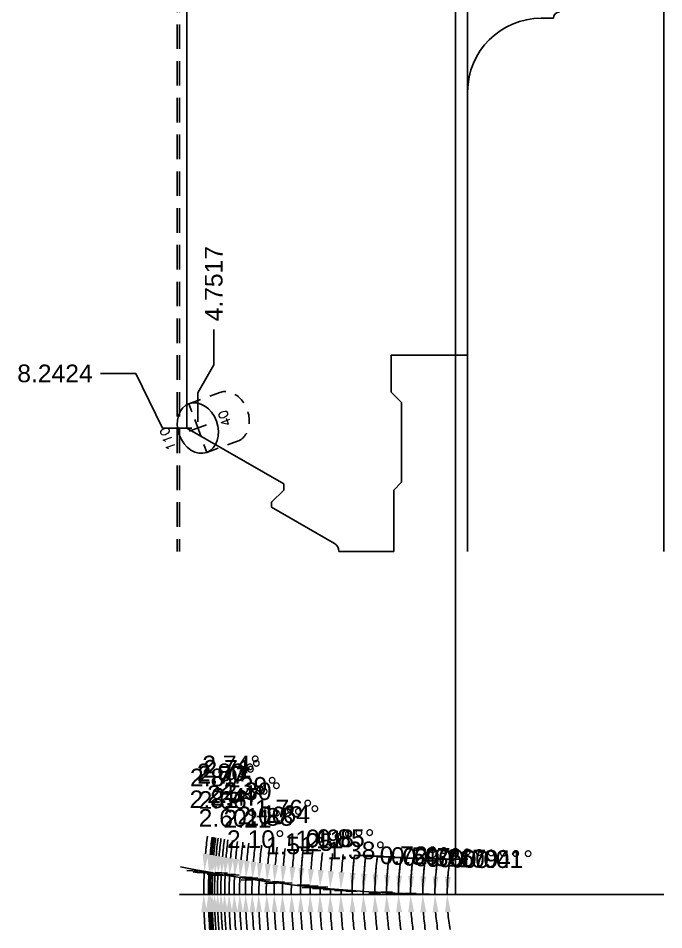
# Model space of a CAD drawing. Header units: inches. Extents: x -6.6 to 1.5, y -13.4 to 1.8.
# Drawn here: x -6.58 to 0, y -13.36 to -4.06 of the extents above; entities that cross this region are included whole.
import ezdxf
from ezdxf.enums import TextEntityAlignment as Align

# ---------------------------------------------------------------- set-up
doc = ezdxf.new("R2010")
doc.units = ezdxf.units.IN
doc.header["$MEASUREMENT"] = 0
for name, pattern in [('CENTER2', [1.125, 0.75, -0.125, 0.125, -0.125]), ('DASHED2', [0.375, 0.25, -0.125]), ('HIDDEN2', [0.1875, 0.125, -0.0625])]:
    doc.linetypes.add(name, pattern=pattern)
for name, color, linetype, true_color in [('Blade_1', 30, 'Continuous', 0xff7f00), ('Blade_2', 7, 'Continuous', 0xcccc00), ('Blade_3', 7, 'Continuous', 0x00cc00), ('Blade_4', 7, 'Continuous', 0x00cccc), ('Blade_5', 7, 'Continuous', 0x0066cc), ('Blade_6', 190, 'Continuous', 0x7f00ff)]:
    doc.layers.add(name, color=color, linetype=linetype, true_color=true_color)
doc.layers.add('CLine', color=5, linetype='CENTER2')
doc.styles.add('RomanS', font='romans')
doc.styles.get("Standard").update_dxf_attribs({"font": 'arial.ttf'})
doc.dimstyles.get("Standard").update_dxf_attribs({"dimtxt": 0.18, "dimasz": 0.18, "dimexe": 0.18, "dimexo": 0.0625, "dimgap": 0.09, "dimtad": 0, "dimtih": 1, "dimtoh": 1, "dimdec": 4, "dimzin": 0, "dimdsep": 46, "dimtxsty": 'Standard', "dimcen": 0.09, "dimadec": 0, "dimazin": 0, "dimtfac": 1, "dimtdec": 4, "dimtofl": 0, "dimtmove": 0, "dimatfit": 3, "dimfxl": 1, "dimtolj": 1, "dimtzin": 0, "dimarcsym": 0})

# ---------------------------------------------------------------- blocks, each defined once
blk = doc.blocks.new('*D91')
at = {"layer": 'Blade_1', "color": 0, "lineweight": -2, "transparency": 16777216}
for p, q in [((-2.4316, -12.637), (-2.2516, -12.637)), ((-2.5211, -12.9959), (-2.6386, -12.9957)), ((-2.5211, -13), (-2.6386, -13))]:
    blk.add_line(p, q, dxfattribs=at)
for start, end in [(171.51021, 179.90738), (171.51585, 175.71162), (184.19577, 188.39153)]:
    blk.add_arc((0, -13), 2.4586, start, end, dxfattribs=at)
at = {"layer": 'Blade_1', "color": 0, "transparency": 16777216}
for points in [[(-2.4217, -12.8173), (-2.4817, -12.815), (-2.4586, -12.996)], [(-2.482, -13.181), (-2.422, -13.1788), (-2.4586, -13)]]:
    blk.add_solid(points, dxfattribs=at)
at = {"layer": 'Defpoints', "color": 0, "transparency": 16777216}
for p in [(-2.4586, -12.996), (-2.4586, -12.9987), (-2.4586, -13), (0, -13)]:
    blk.add_point(p, dxfattribs=at)
at = {"layer": 'Blade_1', "color": 0, "transparency": 16777216, "insert": (-1.8802, -12.637), "char_height": 0.18, "attachment_point": 5}
blk.add_mtext('\\A1;0.09°', dxfattribs=at)
blk = doc.blocks.new('*D92')
at = {"layer": 'Blade_1', "color": 0, "lineweight": -2, "transparency": 16777216}
for p, q in [((-3.154, -12.6011), (-2.974, -12.6011)), ((-3.2416, -13), (-3.3591, -13)), ((-3.2414, -12.9595), (-3.3589, -12.958))]:
    blk.add_line(p, q, dxfattribs=at)
for start, end in [(172.7925, 179.28409), (172.7951, 176.0396), (183.2445, 186.48899)]:
    blk.add_arc((0, -13), 3.1791, start, end, dxfattribs=at)
at = {"layer": 'Blade_1', "color": 0, "transparency": 16777216}
for points in [[(-3.1415, -12.7817), (-3.2015, -12.7792), (-3.1789, -12.9603)], [(-3.204, -13.1808), (-3.144, -13.1791), (-3.1791, -13)]]:
    blk.add_solid(points, dxfattribs=at)
at = {"layer": 'Defpoints', "color": 0, "transparency": 16777216}
for p in [(-3.1791, -12.9868), (-3.1791, -13), (-3.1789, -12.9603), (0, -13)]:
    blk.add_point(p, dxfattribs=at)
at = {"layer": 'Blade_1', "color": 0, "transparency": 16777216, "insert": (-2.6026, -12.6011), "char_height": 0.18, "attachment_point": 5}
blk.add_mtext('\\A1;0.72°', dxfattribs=at)
blk = doc.blocks.new('*D93')
at = {"layer": 'Blade_1', "color": 0, "lineweight": -2, "transparency": 16777216}
for p, q in [((-3.7352, -12.9014), (-3.6144, -12.9046)), ((-3.7365, -13), (-3.6157, -13))]:
    blk.add_line(p, q, dxfattribs=at)
for start, end in [(173.05269, 175.77003), (182.71733, 185.43467)]:
    blk.add_arc((0, -13), 3.7957, start, end, dxfattribs=at)
at = {"layer": 'Blade_1', "color": 0, "transparency": 16777216}
for points in [[(-3.7554, -12.7215), (-3.8153, -12.7185), (-3.7944, -12.8998)], [(-3.8214, -13.1807), (-3.7614, -13.1792), (-3.7957, -13)]]:
    blk.add_solid(points, dxfattribs=at)
at = {"layer": 'Defpoints', "color": 0, "transparency": 16777216}
for p in [(-3.7977, -12.8997), (-3.799, -13), (-3.7956, -12.9666), (0, -13)]:
    blk.add_point(p, dxfattribs=at)
at = {"layer": 'Blade_1', "color": 0, "transparency": 16777216, "insert": (-3.7627, -12.5008), "char_height": 0.18, "attachment_point": 5}
blk.add_mtext('\\A1;1.51°', dxfattribs=at)
blk = doc.blocks.new('*D94')
at = {"layer": 'Blade_1', "color": 0, "lineweight": -2, "transparency": 16777216}
for p, q in [((-4.2004, -12.8382), (-4.0821, -12.8428)), ((-4.2035, -13), (-4.0851, -13))]:
    blk.add_line(p, q, dxfattribs=at)
for start, end in [(172.95781, 175.37605), (182.41824, 184.83648)]:
    blk.add_arc((0, -13), 4.2651, start, end, dxfattribs=at)
at = {"layer": 'Blade_1', "color": 0, "transparency": 16777216}
for points in [[(-4.2213, -12.658), (-4.2812, -12.6544), (-4.2619, -12.8358)], [(-4.2913, -13.1806), (-4.2313, -13.1793), (-4.2651, -13)]]:
    blk.add_solid(points, dxfattribs=at)
at = {"layer": 'Defpoints', "color": 0, "transparency": 16777216}
for p in [(-4.2628, -12.8358), (-4.266, -13), (-4.2647, -12.9453), (0, -13)]:
    blk.add_point(p, dxfattribs=at)
at = {"layer": 'Blade_1', "color": 0, "transparency": 16777216, "insert": (-4.1945, -12.2271), "char_height": 0.18, "attachment_point": 5}
blk.add_mtext('\\A1;2.21°', dxfattribs=at)
blk = doc.blocks.new('*D95')
at = {"layer": 'Blade_1', "color": 0, "lineweight": -2, "transparency": 16777216}
for p, q in [((-4.485, -12.7917), (-4.3669, -12.7972)), ((-4.4899, -13), (-4.3716, -13))]:
    blk.add_line(p, q, dxfattribs=at)
for start, end in [(172.80919, 175.07521), (182.26601, 184.53203)]:
    blk.add_arc((0, -13), 4.5516, start, end, dxfattribs=at)
at = {"layer": 'Blade_1', "color": 0, "transparency": 16777216}
for points in [[(-4.5048, -12.6112), (-4.5647, -12.6073), (-4.5467, -12.7889)], [(-4.578, -13.1806), (-4.518, -13.1794), (-4.5516, -13)]]:
    blk.add_solid(points, dxfattribs=at)
at = {"layer": 'Defpoints', "color": 0, "transparency": 16777216}
for p in [(-4.5474, -12.7888), (-4.5524, -13), (-4.551, -12.9296), (0, -13)]:
    blk.add_point(p, dxfattribs=at)
at = {"layer": 'Blade_1', "color": 0, "transparency": 16777216, "insert": (-4.4486, -12.0373), "char_height": 0.18, "attachment_point": 5}
blk.add_mtext('\\A1;2.66°', dxfattribs=at)
blk = doc.blocks.new('*D96')
at = {"layer": 'Blade_2', "color": 0, "lineweight": -2, "transparency": 16777216}
for p, q in [((-2.3058, -12.6395), (-2.1258, -12.6395)), ((-2.3963, -12.9984), (-2.5138, -12.9983)), ((-2.3963, -13), (-2.5138, -13))]:
    blk.add_line(p, q, dxfattribs=at)
for start, end in [(171.11497, 179.96176), (171.12156, 175.54166), (184.4201, 188.84019)]:
    blk.add_arc((0, -13), 2.3338, start, end, dxfattribs=at)
at = {"layer": 'Blade_2', "color": 0, "transparency": 16777216}
for points in [[(-2.2968, -12.8198), (-2.3568, -12.8174), (-2.3338, -12.9984)], [(-2.3569, -13.181), (-2.2969, -13.1787), (-2.3338, -13)]]:
    blk.add_solid(points, dxfattribs=at)
at = {"layer": 'Defpoints', "color": 0, "transparency": 16777216}
for p in [(-2.3338, -12.9984), (-2.3338, -12.9995), (-2.3338, -13), (0, -13)]:
    blk.add_point(p, dxfattribs=at)
at = {"layer": 'Blade_2', "color": 0, "transparency": 16777216, "insert": (-1.7544, -12.6395), "char_height": 0.18, "attachment_point": 5}
blk.add_mtext('\\A1;0.04°', dxfattribs=at)
blk = doc.blocks.new('*D97')
at = {"layer": 'Blade_2', "color": 0, "lineweight": -2, "transparency": 16777216}
for p, q in [((-3.0392, -12.6093), (-2.8592, -12.6093)), ((-3.1267, -13), (-3.2442, -13)), ((-3.1265, -12.9678), (-3.244, -12.9666))]:
    blk.add_line(p, q, dxfattribs=at)
for start, end in [(172.67513, 179.41047), (172.67804, 176.04426), (183.36622, 186.73243)]:
    blk.add_arc((0, -13), 3.0642, start, end, dxfattribs=at)
at = {"layer": 'Blade_2', "color": 0, "transparency": 16777216}
for points in [[(-3.0269, -12.7898), (-3.0869, -12.7874), (-3.064, -12.9685)], [(-3.0889, -13.1808), (-3.0289, -13.179), (-3.0642, -13)]]:
    blk.add_solid(points, dxfattribs=at)
at = {"layer": 'Defpoints', "color": 0, "transparency": 16777216}
for p in [(-3.0642, -12.9895), (-3.0642, -13), (-3.064, -12.9685), (0, -13)]:
    blk.add_point(p, dxfattribs=at)
at = {"layer": 'Blade_2', "color": 0, "transparency": 16777216, "insert": (-2.4878, -12.6093), "char_height": 0.18, "attachment_point": 5}
blk.add_mtext('\\A1;0.59°', dxfattribs=at)
blk = doc.blocks.new('*D98')
at = {"layer": 'Blade_2', "color": 0, "lineweight": -2, "transparency": 16777216}
for p, q in [((-3.678, -12.5516), (-3.498, -12.5516)), ((-3.6417, -12.9122), (-3.5242, -12.915)), ((-3.6428, -13), (-3.5253, -13))]:
    blk.add_line(p, q, dxfattribs=at)
for start, end in [(173.04921, 178.61822), (173.05086, 175.83454), (182.78368, 185.56737)]:
    blk.add_arc((0, -13), 3.7053, start, end, dxfattribs=at)
at = {"layer": 'Blade_2', "color": 0, "transparency": 16777216}
for points in [[(-3.6655, -12.7323), (-3.7254, -12.7294), (-3.7042, -12.9107)], [(-3.7309, -13.1807), (-3.6709, -13.1792), (-3.7053, -13)]]:
    blk.add_solid(points, dxfattribs=at)
at = {"layer": 'Defpoints', "color": 0, "transparency": 16777216}
for p in [(-3.7042, -12.9107), (-3.7053, -13), (-3.7051, -12.9702), (0, -13)]:
    blk.add_point(p, dxfattribs=at)
at = {"layer": 'Blade_2', "color": 0, "transparency": 16777216, "insert": (-3.1351, -12.5516), "char_height": 0.18, "attachment_point": 5}
blk.add_mtext('\\A1;1.38°', dxfattribs=at)
blk = doc.blocks.new('*D99')
at = {"layer": 'Blade_2', "color": 0, "lineweight": -2, "transparency": 16777216}
for p, q in [((-4.1349, -12.8481), (-4.0151, -12.8525)), ((-4.1377, -13), (-4.0178, -13))]:
    blk.add_line(p, q, dxfattribs=at)
for start, end in [(172.98158, 175.43861), (182.45703, 184.91405)]:
    blk.add_arc((0, -13), 4.1978, start, end, dxfattribs=at)
at = {"layer": 'Blade_2', "color": 0, "transparency": 16777216}
for points in [[(-4.1545, -12.6679), (-4.2144, -12.6644), (-4.1949, -12.8459)], [(-4.2239, -13.1806), (-4.1639, -13.1793), (-4.1978, -13)]]:
    blk.add_solid(points, dxfattribs=at)
at = {"layer": 'Defpoints', "color": 0, "transparency": 16777216}
for p in [(-4.1974, -12.8458), (-4.2002, -13), (-4.1975, -12.9486), (0, -13)]:
    blk.add_point(p, dxfattribs=at)
at = {"layer": 'Blade_2', "color": 0, "transparency": 16777216, "insert": (-4.1598, -12.4366), "char_height": 0.18, "attachment_point": 5}
blk.add_mtext('\\A1;2.10°', dxfattribs=at)
blk = doc.blocks.new('*D100')
at = {"layer": 'Blade_2', "color": 0, "lineweight": -2, "transparency": 16777216}
for p, q in [((-4.4507, -12.7977), (-4.3318, -12.8031)), ((-4.4553, -13), (-4.3363, -13))]:
    blk.add_line(p, q, dxfattribs=at)
for start, end in [(172.82941, 175.11313), (182.28372, 184.56745)]:
    blk.add_arc((0, -13), 4.5163, start, end, dxfattribs=at)
at = {"layer": 'Blade_2', "color": 0, "transparency": 16777216}
for points in [[(-4.4699, -12.6172), (-4.5298, -12.6133), (-4.5116, -12.7949)], [(-4.5427, -13.1806), (-4.4827, -13.1794), (-4.5163, -13)]]:
    blk.add_solid(points, dxfattribs=at)
at = {"layer": 'Defpoints', "color": 0, "transparency": 16777216}
for p in [(-4.5131, -12.7948), (-4.5178, -13), (-4.5158, -12.9316), (0, -13)]:
    blk.add_point(p, dxfattribs=at)
at = {"layer": 'Blade_2', "color": 0, "transparency": 16777216, "insert": (-4.4484, -12.2202), "char_height": 0.18, "attachment_point": 5}
blk.add_mtext('\\A1;2.60°', dxfattribs=at)
blk = doc.blocks.new('*D101')
at = {"layer": 'Blade_2', "color": 0, "lineweight": -2, "transparency": 16777216}
for p, q in [((-4.5764, -12.7755), (-4.4581, -12.7813)), ((-4.5819, -13), (-4.4635, -13))]:
    blk.add_line(p, q, dxfattribs=at)
for start, end in [(172.74958, 174.97075), (182.22116, 184.44233)]:
    blk.add_arc((0, -13), 4.6435, start, end, dxfattribs=at)
at = {"layer": 'Blade_2', "color": 0, "transparency": 16777216}
for points in [[(-4.5957, -12.595), (-4.6555, -12.5909), (-4.6379, -12.7725)], [(-4.67, -13.1805), (-4.61, -13.1794), (-4.6435, -13)]]:
    blk.add_solid(points, dxfattribs=at)
at = {"layer": 'Defpoints', "color": 0, "transparency": 16777216}
for p in [(-4.6388, -12.7725), (-4.6444, -13), (-4.6428, -12.9241), (0, -13)]:
    blk.add_point(p, dxfattribs=at)
at = {"layer": 'Blade_2', "color": 0, "transparency": 16777216, "insert": (-4.541, -12.0297), "char_height": 0.18, "attachment_point": 5}
blk.add_mtext('\\A1;2.81°', dxfattribs=at)
blk = doc.blocks.new('*D102')
at = {"layer": 'Blade_3', "color": 0, "lineweight": -2, "transparency": 16777216}
for p, q in [((-2.1795, -12.6409), (-1.9995, -12.6409)), ((-2.2713, -12.9997), (-2.3888, -12.9997)), ((-2.2713, -13), (-2.3888, -13))]:
    blk.add_line(p, q, dxfattribs=at)
for start, end in [(170.64499, 179.99349), (170.65278, 175.32313), (184.67036, 189.34071)]:
    blk.add_arc((0, -13), 2.2088, start, end, dxfattribs=at)
at = {"layer": 'Blade_3', "color": 0, "transparency": 16777216}
for points in [[(-2.1715, -12.8211), (-2.2315, -12.8187), (-2.2088, -12.9997)], [(-2.2315, -13.1811), (-2.1715, -13.1786), (-2.2088, -13)]]:
    blk.add_solid(points, dxfattribs=at)
at = {"layer": 'Defpoints', "color": 0, "transparency": 16777216}
for p in [(-2.2088, -12.9997), (-2.2088, -12.9999), (-2.2088, -13), (0, -13)]:
    blk.add_point(p, dxfattribs=at)
at = {"layer": 'Blade_3', "color": 0, "transparency": 16777216, "insert": (-1.628, -12.6409), "char_height": 0.18, "attachment_point": 5}
blk.add_mtext('\\A1;0.01°', dxfattribs=at)
blk = doc.blocks.new('*D103')
at = {"layer": 'Blade_3', "color": 0, "lineweight": -2, "transparency": 16777216}
for p, q in [((-2.9217, -12.6167), (-2.7417, -12.6167)), ((-2.8842, -13), (-2.7667, -13)), ((-2.8841, -12.9764), (-2.7666, -12.9773))]:
    blk.add_line(p, q, dxfattribs=at)
for start, end in [(172.52665, 179.5308), (172.52992, 176.03036), (183.50044, 187.00088)]:
    blk.add_arc((0, -13), 2.9467, start, end, dxfattribs=at)
at = {"layer": 'Blade_3', "color": 0, "transparency": 16777216}
for points in [[(-2.9097, -12.7972), (-2.9696, -12.7948), (-2.9466, -12.9759)], [(-2.9712, -13.1808), (-2.9112, -13.179), (-2.9467, -13)]]:
    blk.add_solid(points, dxfattribs=at)
at = {"layer": 'Defpoints', "color": 0, "transparency": 16777216}
for p in [(-2.9467, -12.992), (-2.9467, -13), (-2.9466, -12.9759), (0, -13)]:
    blk.add_point(p, dxfattribs=at)
at = {"layer": 'Blade_3', "color": 0, "transparency": 16777216, "insert": (-2.3703, -12.6167), "char_height": 0.18, "attachment_point": 5}
blk.add_mtext('\\A1;0.47°', dxfattribs=at)
blk = doc.blocks.new('*D104')
at = {"layer": 'Blade_3', "color": 0, "lineweight": -2, "transparency": 16777216}
for p, q in [((-3.544, -12.9228), (-3.4261, -12.9253)), ((-3.5449, -13), (-3.4269, -13))]:
    blk.add_line(p, q, dxfattribs=at)
for start, end in [(173.03221, 175.89178), (182.85957, 185.71914)]:
    blk.add_arc((0, -13), 3.6069, start, end, dxfattribs=at)
at = {"layer": 'Blade_3', "color": 0, "transparency": 16777216}
for points in [[(-3.5677, -12.743), (-3.6276, -12.7402), (-3.6061, -12.9214)], [(-3.6324, -13.1807), (-3.5725, -13.1792), (-3.6069, -13)]]:
    blk.add_solid(points, dxfattribs=at)
at = {"layer": 'Defpoints', "color": 0, "transparency": 16777216}
for p in [(-3.6065, -12.9214), (-3.6074, -13), (-3.6068, -12.9738), (0, -13)]:
    blk.add_point(p, dxfattribs=at)
at = {"layer": 'Blade_3', "color": 0, "transparency": 16777216, "insert": (-3.5672, -12.4659), "char_height": 0.18, "attachment_point": 5}
blk.add_mtext('\\A1;1.25°', dxfattribs=at)
blk = doc.blocks.new('*D105')
at = {"layer": 'Blade_3', "color": 0, "lineweight": -2, "transparency": 16777216}
for p, q in [((-4.1894, -12.8539), (-4.3092, -12.8498)), ((-4.1919, -13), (-4.3118, -13))]:
    blk.add_line(p, q, dxfattribs=at)
for start, end in [(173.01087, 175.50712), (182.49625, 184.99249)]:
    blk.add_arc((0, -13), 4.1318, start, end, dxfattribs=at)
at = {"layer": 'Blade_3', "color": 0, "transparency": 16777216}
for points in [[(-4.0892, -12.678), (-4.1491, -12.6746), (-4.1293, -12.856)], [(-4.1579, -13.1806), (-4.0979, -13.1793), (-4.1318, -13)]]:
    blk.add_solid(points, dxfattribs=at)
at = {"layer": 'Defpoints', "color": 0, "transparency": 16777216}
for p in [(-4.1269, -12.8561), (-4.1315, -12.952), (-4.1294, -13), (0, -13)]:
    blk.add_point(p, dxfattribs=at)
at = {"layer": 'Blade_3', "color": 0, "transparency": 16777216, "insert": (-4.0526, -12.1945), "char_height": 0.18, "attachment_point": 5}
blk.add_mtext('\\A1;2.00°', dxfattribs=at)
blk = doc.blocks.new('*D106')
at = {"layer": 'Blade_3', "color": 0, "lineweight": -2, "transparency": 16777216}
for p, q in [((-4.5359, -12.7988), (-4.6553, -12.7936)), ((-4.5404, -13), (-4.6598, -13))]:
    blk.add_line(p, q, dxfattribs=at)
for start, end in [(172.85615, 175.15845), (182.30231, 184.60461)]:
    blk.add_arc((0, -13), 4.4798, start, end, dxfattribs=at)
at = {"layer": 'Blade_3', "color": 0, "transparency": 16777216}
for points in [[(-4.4339, -12.6238), (-4.4938, -12.62), (-4.4754, -12.8015)], [(-4.5062, -13.1806), (-4.4462, -13.1794), (-4.4798, -13)]]:
    blk.add_solid(points, dxfattribs=at)
at = {"layer": 'Defpoints', "color": 0, "transparency": 16777216}
for p in [(-4.4735, -12.8016), (-4.4793, -12.9338), (-4.4779, -13), (0, -13)]:
    blk.add_point(p, dxfattribs=at)
at = {"layer": 'Blade_3', "color": 0, "transparency": 16777216, "insert": (-4.3617, -11.978), "char_height": 0.18, "attachment_point": 5}
blk.add_mtext('\\A1;2.54°', dxfattribs=at)
blk = doc.blocks.new('*D107')
at = {"layer": 'Blade_3', "color": 0, "lineweight": -2, "transparency": 16777216}
for p, q in [((-4.5688, -12.7769), (-4.4505, -12.7827)), ((-4.5743, -13), (-4.4558, -13))]:
    blk.add_line(p, q, dxfattribs=at)
for start, end in [(172.75461, 174.97944), (182.22482, 184.44965)]:
    blk.add_arc((0, -13), 4.6358, start, end, dxfattribs=at)
at = {"layer": 'Blade_3', "color": 0, "transparency": 16777216}
for points in [[(-4.5881, -12.5963), (-4.648, -12.5923), (-4.6303, -12.7739)], [(-4.6623, -13.1805), (-4.6023, -13.1794), (-4.6358, -13)]]:
    blk.add_solid(points, dxfattribs=at)
at = {"layer": 'Defpoints', "color": 0, "transparency": 16777216}
for p in [(-4.6313, -12.7738), (-4.6368, -13), (-4.6352, -12.9246), (0, -13)]:
    blk.add_point(p, dxfattribs=at)
at = {"layer": 'Blade_3', "color": 0, "transparency": 16777216, "insert": (-4.4657, -11.7557), "char_height": 0.18, "attachment_point": 5}
blk.add_mtext('\\A1;2.80°', dxfattribs=at)
blk = doc.blocks.new('*D108')
at = {"layer": 'Blade_4', "color": 0, "lineweight": -2, "transparency": 16777216}
for p, q in [((-2.8019, -12.6233), (-2.6219, -12.6233)), ((-2.8896, -13), (-3.0071, -13)), ((-2.8895, -12.982), (-3.007, -12.9813))]:
    blk.add_line(p, q, dxfattribs=at)
for start, end in [(172.34205, 179.64306), (172.34576, 175.99441), (183.64865, 187.2973)]:
    blk.add_arc((0, -13), 2.8271, start, end, dxfattribs=at)
at = {"layer": 'Blade_4', "color": 0, "transparency": 16777216}
for points in [[(-2.7902, -12.8037), (-2.8501, -12.8014), (-2.827, -12.9824)], [(-2.8513, -13.1809), (-2.7914, -13.179), (-2.8271, -13)]]:
    blk.add_solid(points, dxfattribs=at)
at = {"layer": 'Defpoints', "color": 0, "transparency": 16777216}
for p in [(-2.8271, -12.9941), (-2.8271, -13), (-2.827, -12.9824), (0, -13)]:
    blk.add_point(p, dxfattribs=at)
at = {"layer": 'Blade_4', "color": 0, "transparency": 16777216, "insert": (-2.2504, -12.6233), "char_height": 0.18, "attachment_point": 5}
blk.add_mtext('\\A1;0.36°', dxfattribs=at)
blk = doc.blocks.new('*D109')
at = {"layer": 'Blade_4', "color": 0, "lineweight": -2, "transparency": 16777216}
for p, q in [((-3.5681, -13), (-3.6869, -13)), ((-3.5674, -12.9306), (-3.6862, -12.9283))]:
    blk.add_line(p, q, dxfattribs=at)
for start, end in [(173.00334, 175.94453), (182.94119, 185.88239)]:
    blk.add_arc((0, -13), 3.5069, start, end, dxfattribs=at)
at = {"layer": 'Blade_4', "color": 0, "transparency": 16777216}
for points in [[(-3.4681, -12.7533), (-3.5281, -12.7506), (-3.5062, -12.9318)], [(-3.5322, -13.1807), (-3.4723, -13.1792), (-3.5069, -13)]]:
    blk.add_solid(points, dxfattribs=at)
at = {"layer": 'Defpoints', "color": 0, "transparency": 16777216}
for p in [(-3.5068, -12.9773), (-3.5056, -13), (-3.5049, -12.9318), (0, -13)]:
    blk.add_point(p, dxfattribs=at)
at = {"layer": 'Blade_4', "color": 0, "transparency": 16777216, "insert": (-3.4615, -12.4377), "char_height": 0.18, "attachment_point": 5}
blk.add_mtext('\\A1;1.11°', dxfattribs=at)
blk = doc.blocks.new('*D110')
at = {"layer": 'Blade_4', "color": 0, "lineweight": -2, "transparency": 16777216}
for p, q in [((-3.9892, -12.8689), (-3.8674, -12.8729)), ((-3.9913, -13), (-3.8695, -13))]:
    blk.add_line(p, q, dxfattribs=at)
for start, end in [(173.02305, 175.57002), (182.54698, 185.09396)]:
    blk.add_arc((0, -13), 4.0495, start, end, dxfattribs=at)
at = {"layer": 'Blade_4', "color": 0, "transparency": 16777216}
for points in [[(-4.0075, -12.6889), (-4.0674, -12.6856), (-4.0474, -12.8669)], [(-4.0755, -13.1806), (-4.0155, -13.1793), (-4.0495, -13)]]:
    blk.add_solid(points, dxfattribs=at)
at = {"layer": 'Defpoints', "color": 0, "transparency": 16777216}
for p in [(-4.0516, -12.8668), (-4.0538, -13), (-4.0493, -12.9556), (0, -13)]:
    blk.add_point(p, dxfattribs=at)
at = {"layer": 'Blade_4', "color": 0, "transparency": 16777216, "insert": (-3.9717, -12.2097), "char_height": 0.18, "attachment_point": 5}
blk.add_mtext('\\A1;1.88°', dxfattribs=at)
blk = doc.blocks.new('*D111')
at = {"layer": 'Blade_4', "color": 0, "lineweight": -2, "transparency": 16777216}
for p, q in [((-4.4911, -12.8065), (-4.6093, -12.8014)), ((-4.4952, -13), (-4.6136, -13))]:
    blk.add_line(p, q, dxfattribs=at)
for start, end in [(172.88008, 175.2064), (182.32632, 184.65263)]:
    blk.add_arc((0, -13), 4.4336, start, end, dxfattribs=at)
at = {"layer": 'Blade_4', "color": 0, "transparency": 16777216}
for points in [[(-4.3882, -12.6314), (-4.448, -12.6276), (-4.4295, -12.8091)], [(-4.4599, -13.1806), (-4.4, -13.1794), (-4.4336, -13)]]:
    blk.add_solid(points, dxfattribs=at)
at = {"layer": 'Defpoints', "color": 0, "transparency": 16777216}
for p in [(-4.4286, -12.8092), (-4.4331, -12.9364), (-4.4327, -13), (0, -13)]:
    blk.add_point(p, dxfattribs=at)
at = {"layer": 'Blade_4', "color": 0, "transparency": 16777216, "insert": (-4.3202, -12.0038), "char_height": 0.18, "attachment_point": 5}
blk.add_mtext('\\A1;2.47°', dxfattribs=at)
blk = doc.blocks.new('*D112')
at = {"layer": 'Blade_4', "color": 0, "lineweight": -2, "transparency": 16777216}
for p, q in [((-4.6808, -12.7732), (-4.7982, -12.7675)), ((-4.6863, -13), (-4.8038, -13))]:
    blk.add_line(p, q, dxfattribs=at)
for start, end in [(172.76422, 174.99483), (182.23061, 184.46122)]:
    blk.add_arc((0, -13), 4.6238, start, end, dxfattribs=at)
at = {"layer": 'Blade_4', "color": 0, "transparency": 16777216}
for points in [[(-4.5762, -12.5986), (-4.6361, -12.5946), (-4.6184, -12.7762)], [(-4.6503, -13.1805), (-4.5903, -13.1794), (-4.6238, -13)]]:
    blk.add_solid(points, dxfattribs=at)
at = {"layer": 'Defpoints', "color": 0, "transparency": 16777216}
for p in [(-4.6184, -12.7762), (-4.6238, -13), (-4.6232, -12.9254), (0, -13)]:
    blk.add_point(p, dxfattribs=at)
at = {"layer": 'Blade_4', "color": 0, "transparency": 16777216, "insert": (-4.4597, -11.779), "char_height": 0.18, "attachment_point": 5}
blk.add_mtext('\\A1;2.77°', dxfattribs=at)
blk = doc.blocks.new('*D113')
at = {"layer": 'Blade_5', "color": 0, "lineweight": -2, "transparency": 16777216}
for p, q in [((-2.68, -12.6289), (-2.5, -12.6289)), ((-2.6431, -13), (-2.5256, -13)), ((-2.643, -12.9882), (-2.5255, -12.9888))]:
    blk.add_line(p, q, dxfattribs=at)
for start, end in [(172.11564, 179.74499), (172.11987, 175.93243), (183.81256, 187.62512)]:
    blk.add_arc((0, -13), 2.7056, start, end, dxfattribs=at)
at = {"layer": 'Blade_5', "color": 0, "transparency": 16777216}
for points in [[(-2.6688, -12.8092), (-2.7287, -12.807), (-2.7055, -12.988)], [(-2.7296, -13.1809), (-2.6696, -13.1789), (-2.7056, -13)]]:
    blk.add_solid(points, dxfattribs=at)
at = {"layer": 'Defpoints', "color": 0, "transparency": 16777216}
for p in [(-2.7056, -12.996), (-2.7056, -13), (-2.7055, -12.988), (0, -13)]:
    blk.add_point(p, dxfattribs=at)
at = {"layer": 'Blade_5', "color": 0, "transparency": 16777216, "insert": (-2.1286, -12.6289), "char_height": 0.18, "attachment_point": 5}
blk.add_mtext('\\A1;0.26°', dxfattribs=at)
blk = doc.blocks.new('*D114')
at = {"layer": 'Blade_5', "color": 0, "lineweight": -2, "transparency": 16777216}
for p, q in [((-3.4626, -13), (-3.5828, -13)), ((-3.4621, -12.9408), (-3.5822, -12.9387))]:
    blk.add_line(p, q, dxfattribs=at)
for start, end in [(172.9578, 175.989), (183.0312, 186.06239)]:
    blk.add_arc((0, -13), 3.4028, start, end, dxfattribs=at)
at = {"layer": 'Blade_5', "color": 0, "transparency": 16777216}
for points in [[(-3.3645, -12.7633), (-3.4244, -12.7607), (-3.4023, -12.9418)], [(-3.428, -13.1807), (-3.368, -13.1791), (-3.4028, -13)]]:
    blk.add_solid(points, dxfattribs=at)
at = {"layer": 'Defpoints', "color": 0, "transparency": 16777216}
for p in [(-3.4027, -12.9806), (-3.4001, -13), (-3.3996, -12.9419), (0, -13)]:
    blk.add_point(p, dxfattribs=at)
at = {"layer": 'Blade_5', "color": 0, "transparency": 16777216, "insert": (-3.3544, -12.4286), "char_height": 0.18, "attachment_point": 5}
blk.add_mtext('\\A1;0.98°', dxfattribs=at)
blk = doc.blocks.new('*D115')
at = {"layer": 'Blade_5', "color": 0, "lineweight": -2, "transparency": 16777216}
for p, q in [((-3.9091, -12.8796), (-3.7912, -12.8832)), ((-3.911, -13), (-3.793, -13))]:
    blk.add_line(p, q, dxfattribs=at)
for start, end in [(173.04384, 175.63991), (182.59607, 185.19214)]:
    blk.add_arc((0, -13), 3.973, start, end, dxfattribs=at)
at = {"layer": 'Blade_5', "color": 0, "transparency": 16777216}
for points in [[(-3.9315, -12.6996), (-3.9914, -12.6964), (-3.9711, -12.8777)], [(-3.9989, -13.1806), (-3.9389, -13.1793), (-3.973, -13)]]:
    blk.add_solid(points, dxfattribs=at)
at = {"layer": 'Defpoints', "color": 0, "transparency": 16777216}
for p in [(-3.9716, -12.8777), (-3.9735, -13), (-3.9728, -12.9592), (0, -13)]:
    blk.add_point(p, dxfattribs=at)
at = {"layer": 'Blade_5', "color": 0, "transparency": 16777216, "insert": (-3.8754, -12.1251), "char_height": 0.18, "attachment_point": 5}
blk.add_mtext('\\A1;1.76°', dxfattribs=at)
blk = doc.blocks.new('*D116')
at = {"layer": 'Blade_5', "color": 0, "lineweight": -2, "transparency": 16777216}
for p, q in [((-4.3161, -12.82), (-4.1972, -12.825)), ((-4.3198, -13), (-4.2008, -13))]:
    blk.add_line(p, q, dxfattribs=at)
for start, end in [(172.90379, 175.25814), (182.35434, 184.70869)]:
    blk.add_arc((0, -13), 4.3808, start, end, dxfattribs=at)
at = {"layer": 'Blade_5', "color": 0, "transparency": 16777216}
for points in [[(-4.3359, -12.6397), (-4.3958, -12.636), (-4.377, -12.8175)], [(-4.4071, -13.1806), (-4.3471, -13.1793), (-4.3808, -13)]]:
    blk.add_solid(points, dxfattribs=at)
at = {"layer": 'Defpoints', "color": 0, "transparency": 16777216}
for p in [(-4.3785, -12.8174), (-4.3823, -13), (-4.3804, -12.9392), (0, -13)]:
    blk.add_point(p, dxfattribs=at)
at = {"layer": 'Blade_5', "color": 0, "transparency": 16777216, "insert": (-4.2387, -11.893), "char_height": 0.18, "attachment_point": 5}
blk.add_mtext('\\A1;2.39°', dxfattribs=at)
blk = doc.blocks.new('*D117')
at = {"layer": 'Blade_5', "color": 0, "lineweight": -2, "transparency": 16777216}
for p, q in [((-4.6625, -12.7765), (-4.7812, -12.7708)), ((-4.6679, -13), (-4.7866, -13))]:
    blk.add_line(p, q, dxfattribs=at)
for start, end in [(172.77755, 175.01647), (182.23892, 184.47783)]:
    blk.add_arc((0, -13), 4.6066, start, end, dxfattribs=at)
at = {"layer": 'Blade_5', "color": 0, "transparency": 16777216}
for points in [[(-4.5593, -12.6018), (-4.6192, -12.5978), (-4.6014, -12.7794)], [(-4.6331, -13.1806), (-4.5731, -13.1794), (-4.6066, -13)]]:
    blk.add_solid(points, dxfattribs=at)
at = {"layer": 'Defpoints', "color": 0, "transparency": 16777216}
for p in [(-4.6001, -12.7795), (-4.6061, -12.9264), (-4.6054, -13), (0, -13)]:
    blk.add_point(p, dxfattribs=at)
at = {"layer": 'Blade_5', "color": 0, "transparency": 16777216, "insert": (-4.4113, -11.6728), "char_height": 0.18, "attachment_point": 5}
blk.add_mtext('\\A1;2.74°', dxfattribs=at)
blk = doc.blocks.new('*D118')
at = {"layer": 'Blade_6', "color": 0, "lineweight": -2, "transparency": 16777216}
for p, q in [((-2.5565, -12.6335), (-2.3765, -12.6335)), ((-2.6451, -12.9923), (-2.7626, -12.992)), ((-2.6451, -13), (-2.7626, -13))]:
    blk.add_line(p, q, dxfattribs=at)
for start, end in [(171.84087, 179.83405), (171.84573, 175.83989), (183.99416, 187.98832)]:
    blk.add_arc((0, -13), 2.5826, start, end, dxfattribs=at)
at = {"layer": 'Blade_6', "color": 0, "transparency": 16777216}
for points in [[(-2.5458, -12.8138), (-2.6058, -12.8115), (-2.5826, -12.9925)], [(-2.6063, -13.1809), (-2.5463, -13.1788), (-2.5826, -13)]]:
    blk.add_solid(points, dxfattribs=at)
at = {"layer": 'Defpoints', "color": 0, "transparency": 16777216}
for p in [(-2.5826, -12.9925), (-2.5826, -12.9975), (-2.5826, -13), (0, -13)]:
    blk.add_point(p, dxfattribs=at)
at = {"layer": 'Blade_6', "color": 0, "transparency": 16777216, "insert": (-2.005, -12.6335), "char_height": 0.18, "attachment_point": 5}
blk.add_mtext('\\A1;0.17°', dxfattribs=at)
blk = doc.blocks.new('*D119')
at = {"layer": 'Blade_6', "color": 0, "lineweight": -2, "transparency": 16777216}
for p, q in [((-3.3537, -13), (-3.4742, -13)), ((-3.3533, -12.9505), (-3.4738, -12.9487))]:
    blk.add_line(p, q, dxfattribs=at)
for start, end in [(172.8912, 176.02233), (183.13113, 186.26226)]:
    blk.add_arc((0, -13), 3.2942, start, end, dxfattribs=at)
at = {"layer": 'Blade_6', "color": 0, "transparency": 16777216}
for points in [[(-3.2563, -12.7728), (-3.3162, -12.7702), (-3.2938, -12.9513)], [(-3.3193, -13.1808), (-3.2593, -13.1791), (-3.2942, -13)]]:
    blk.add_solid(points, dxfattribs=at)
at = {"layer": 'Defpoints', "color": 0, "transparency": 16777216}
for p in [(-3.2941, -12.9838), (-3.2912, -13), (-3.2908, -12.9514), (0, -13)]:
    blk.add_point(p, dxfattribs=at)
at = {"layer": 'Blade_6', "color": 0, "transparency": 16777216, "insert": (-3.2439, -12.4265), "char_height": 0.18, "attachment_point": 5}
blk.add_mtext('\\A1;0.85°', dxfattribs=at)
blk = doc.blocks.new('*D120')
at = {"layer": 'Blade_6', "color": 0, "lineweight": -2, "transparency": 16777216}
for p, q in [((-3.9494, -12.8869), (-4.0682, -12.8835)), ((-3.951, -13), (-4.0699, -13))]:
    blk.add_line(p, q, dxfattribs=at)
for start, end in [(173.05656, 175.70812), (182.65156, 185.30311)]:
    blk.add_arc((0, -13), 3.8899, start, end, dxfattribs=at)
at = {"layer": 'Blade_6', "color": 0, "transparency": 16777216}
for points in [[(-3.849, -12.7104), (-3.9089, -12.7073), (-3.8883, -12.8887)], [(-3.9157, -13.1806), (-3.8557, -13.1793), (-3.8899, -13)]]:
    blk.add_solid(points, dxfattribs=at)
at = {"layer": 'Defpoints', "color": 0, "transparency": 16777216}
for p in [(-3.8869, -12.8887), (-3.8897, -12.9629), (-3.8885, -13), (0, -13)]:
    blk.add_point(p, dxfattribs=at)
at = {"layer": 'Blade_6', "color": 0, "transparency": 16777216, "insert": (-3.8029, -12.1821), "char_height": 0.18, "attachment_point": 5}
blk.add_mtext('\\A1;1.64°', dxfattribs=at)
blk = doc.blocks.new('*D121')
at = {"layer": 'Blade_6', "color": 0, "lineweight": -2, "transparency": 16777216}
for p, q in [((-4.2608, -12.8289), (-4.1413, -12.8337)), ((-4.2642, -13), (-4.1447, -13))]:
    blk.add_line(p, q, dxfattribs=at)
for start, end in [(172.92997, 175.31488), (182.38491, 184.76982)]:
    blk.add_arc((0, -13), 4.3247, start, end, dxfattribs=at)
at = {"layer": 'Blade_6', "color": 0, "transparency": 16777216}
for points in [[(-4.2803, -12.6486), (-4.3402, -12.6449), (-4.3212, -12.8264)], [(-4.3509, -13.1806), (-4.2909, -13.1793), (-4.3247, -13)]]:
    blk.add_solid(points, dxfattribs=at)
at = {"layer": 'Defpoints', "color": 0, "transparency": 16777216}
for p in [(-4.3232, -12.8263), (-4.3267, -13), (-4.3243, -12.9421), (0, -13)]:
    blk.add_point(p, dxfattribs=at)
at = {"layer": 'Blade_6', "color": 0, "transparency": 16777216, "insert": (-4.1947, -11.9476), "char_height": 0.18, "attachment_point": 5}
blk.add_mtext('\\A1;2.30°', dxfattribs=at)
blk = doc.blocks.new('*D122')
at = {"layer": 'Blade_6', "color": 0, "lineweight": -2, "transparency": 16777216}
for p, q in [((-4.6389, -12.7808), (-4.757, -12.7752)), ((-4.6441, -13), (-4.7623, -13))]:
    blk.add_line(p, q, dxfattribs=at)
for start, end in [(172.79235, 175.04319), (182.25083, 184.50166)]:
    blk.add_arc((0, -13), 4.5823, start, end, dxfattribs=at)
at = {"layer": 'Blade_6', "color": 0, "transparency": 16777216}
for points in [[(-4.5352, -12.6061), (-4.5951, -12.6021), (-4.5772, -12.7837)], [(-4.6087, -13.1806), (-4.5487, -13.1794), (-4.5823, -13)]]:
    blk.add_solid(points, dxfattribs=at)
at = {"layer": 'Defpoints', "color": 0, "transparency": 16777216}
for p in [(-4.5764, -12.7837), (-4.5817, -12.9279), (-4.5816, -13), (0, -13)]:
    blk.add_point(p, dxfattribs=at)
at = {"layer": 'Blade_6', "color": 0, "transparency": 16777216, "insert": (-4.3993, -11.7182), "char_height": 0.18, "attachment_point": 5}
blk.add_mtext('\\A1;2.71°', dxfattribs=at)
blk = doc.blocks.new('*D123')
at = {"layer": 'Blade_1', "color": 0, "lineweight": -2, "transparency": 16777216}
for p, q in [((-4.748, -12.7607), (-4.8654, -12.7548)), ((-4.754, -13), (-4.8716, -13))]:
    blk.add_line(p, q, dxfattribs=at)
for start, end in [(172.71795, 174.91633), (182.19839, 184.39677)]:
    blk.add_arc((0, -13), 4.6916, start, end, dxfattribs=at)
at = {"layer": 'Blade_1', "color": 0, "transparency": 16777216}
for points in [[(-4.6432, -12.5864), (-4.703, -12.5822), (-4.6856, -12.7638)], [(-4.7181, -13.1805), (-4.6581, -13.1794), (-4.6916, -13)]]:
    blk.add_solid(points, dxfattribs=at)
at = {"layer": 'Defpoints', "color": 0, "transparency": 16777216}
for p in [(-4.6856, -12.7638), (-4.6909, -12.9213), (-4.6915, -13), (0, -13)]:
    blk.add_point(p, dxfattribs=at)
at = {"layer": 'Blade_1', "color": 0, "transparency": 16777216, "insert": (-4.5374, -11.8073), "char_height": 0.18, "attachment_point": 5}
blk.add_mtext('\\A1;2.89°', dxfattribs=at)
blk = doc.blocks.new('*D131')
at = {"color": 0, "lineweight": -2, "transparency": 16777216}
for p, q in [((-5.3853, -7.6862), (-5.7453, -7.6862)), ((-5.1117, -8.2424), (-5.3853, -7.6862)), ((-4.8142, -8.2424), (-5.1117, -8.2424))]:
    blk.add_line(p, q, dxfattribs=at)
at = {"layer": 'Defpoints', "color": 0, "transparency": 16777216}
for p in [(0, 0), (-5.7453, -7.6862), (-4.7517, -8.2424)]:
    blk.add_point(p, dxfattribs=at)
at = {"color": 0, "transparency": 16777216, "insert": (-6.2087, -7.6862), "char_height": 0.18, "attachment_point": 5}
blk.add_mtext('\\A1;8.2424', dxfattribs=at)
blk = doc.blocks.new('*D132')
at = {"color": 0, "lineweight": -2, "transparency": 16777216}
for p, q in [((-4.589, -7.5973), (-4.589, -7.2373)), ((-4.7517, -7.8824), (-4.589, -7.5973)), ((-4.7517, -8.1799), (-4.7517, -7.8824))]:
    blk.add_line(p, q, dxfattribs=at)
at = {"layer": 'Defpoints', "color": 0, "transparency": 16777216}
for p in [(0, 0), (-4.589, -7.2373), (-4.7517, -8.2424)]:
    blk.add_point(p, dxfattribs=at)
at = {"color": 0, "transparency": 16777216, "insert": (-4.589, -6.7701), "char_height": 0.18, "attachment_point": 5, "rotation": 90}
blk.add_mtext('\\A1;4.7517', dxfattribs=at)
blk = doc.blocks.new('CMark')
at = {"layer": 'CLine'}
for p, q in [((0, 0.094), (0, -0.094)), ((-0.094, 0), (0.094, 0))]:
    blk.add_line(p, q, dxfattribs=at)
blk = doc.blocks.new('1313@40')
for p, q in [((-0.2645, 0), (-0.1769, 0)), ((0.1769, 0), (0.2645, 0))]:
    blk.add_line(p, q)
at = {"color": 8, "linetype": 'HIDDEN2'}
for p, q in [((-0.2645, 0), (-0.2645, -0.3342)), ((0.2645, 0), (0.2645, -0.3342))]:
    blk.add_line(p, q, dxfattribs=at)
blk.add_ellipse((0, 0), major_axis=(0.2645, 0), ratio=0.765974)
blk.add_ellipse((0, -0.3342), major_axis=(-0.2645, 0), ratio=0.765974, start_param=0, end_param=3.141593, dxfattribs=at)
blk.add_blockref('CMark', (0, 0))
at = {"style": 'RomanS'}
blk.add_text('40', height=0.094, dxfattribs=at).set_placement((0, -0.2916), align=Align.MIDDLE_CENTER)
blk.add_attdef('ANG', text='', height=0.094, dxfattribs=at).set_placement((0, 0.2511), align=Align.BOTTOM_CENTER)

msp = doc.modelspace()

# ---------------------------------------------------------------- linework, layer by layer
at = {"linetype": 'DASHED2'}
for p, q in [((-4.9625, 0), (-4.9625, -9.5)), ((-4.9375, 0), (-4.9375, -9.5))]:
    msp.add_line(p, q, dxfattribs=at)
at = {"color": 5}
msp.add_line((-2.125, -13), (-2.125, 0.01646), dxfattribs=at)
for p, q in [((-2, 0), (-2, -9.5)), ((0, 0), (0, -9.5)), ((-4.8625, -3.32407), (-4.8625, -8.24237)), ((-1.25, -4.0625), (-1.125, -4.0625)), ((-2, -4.8125), (-2, -7.5)), ((-2.78125, -7.5), (-2.78125, -7.875)), ((-2.78125, -7.5), (-2, -7.5)), ((-2.78125, -7.875), (-2.67335, -7.9829)), ((-2.67335, -7.9829), (-2.67335, -8.79585)), ((-4.8625, -8.24237), (-3.875, -8.8125)), ((-3.875, -8.8125), (-3.875, -8.875)), ((-2.7525, -8.875), (-2.67335, -8.79585)), ((-4, -9), (-3.875, -8.875)), ((-2.7525, -9.5), (-2.7525, -8.875)), ((-4, -9), (-4, -9.04895)), ((-3.35937, -9.41881), (-4, -9.04895)), ((-2.7525, -9.5), (-3.3125, -9.5)), ((-2.125, -13), (-4.9375, -13)), ((0, -13), (-2.125, -13))]:
    msp.add_line(p, q)
for centre, radius, start, end in [((-1.25, -4.8125), 0.75, 90, 180), ((-1.0625, -4.0625), 0.0625, 90, 180), ((-3.40625, -9.5), 0.09375, 0, 60), ((-2.125, 1), 14, 258.444911, 270)]:
    msp.add_arc(centre, radius, start, end)
at = {"layer": 'Blade_1'}
for radius, start in [(4.69153, 177.114716), (4.55235, 177.341222), (4.26597, 177.794294), (3.79902, 178.48736), (3.17911, 179.284093), (2.45856, 179.907384)]:
    msp.add_arc((0, -13), radius, start, 180, dxfattribs=at)
at = {"layer": 'Blade_2'}
for radius, start in [(4.64436, 177.191911), (4.51779, 177.396859), (4.20019, 177.895631), (3.70525, 178.618223), (3.06419, 179.410474), (2.33384, 179.961758)]:
    msp.add_arc((0, -13), radius, start, 180, dxfattribs=at)
at = {"layer": 'Blade_3'}
for radius, start in [(4.63678, 177.204262), (4.47791, 177.460757), (4.12944, 178.003365), (3.60737, 178.751354), (2.94673, 179.530802), (2.20885, 179.993487)]:
    msp.add_arc((0, -13), radius, start, 180, dxfattribs=at)
at = {"layer": 'Blade_4'}
for radius, start in [(4.62379, 177.22544), (4.43273, 177.532713), (4.05383, 178.117003), (3.50557, 178.885727), (2.82707, 179.64306)]:
    msp.add_arc((0, -13), radius, start, 180, dxfattribs=at)
at = {"layer": 'Blade_5'}
for radius, start in [(4.60537, 177.255387), (4.38231, 177.612483), (3.97346, 178.235986), (3.40009, 179.020192), (2.70557, 179.744988)]:
    msp.add_arc((0, -13), radius, start, 180, dxfattribs=at)
at = {"layer": 'Blade_6'}
for radius, start in [(4.58155, 177.294018), (4.32671, 177.699786), (3.88848, 178.359678), (3.29118, 179.153462), (2.5826, 179.834049)]:
    msp.add_arc((0, -13), radius, start, 180, dxfattribs=at)

# ---------------------------------------------------------------- block references
at = {"rotation": 110}
msp.add_blockref('1313@40', (-4.75172, -8.24237), dxfattribs=at).add_auto_attribs({'ANG': '110'})

# ---------------------------------------------------------------- dimensions: what is measured, and where the dimension line sits
for offset, dtype, picture, middle in [((-0.99361, 0.55622), 0, '*D131', (-6.20871, -7.68615)), ((0.16272, 1.00504), 1, '*D132', (-4.589, -6.77008))]:
    dim = msp.add_ordinate_dim(feature_location=(-4.75172, -8.24237), offset=offset, dtype=dtype, origin=(0, 0), dimstyle='Standard')
    dim.commit()
    dim.dimension.update_dxf_attribs({"geometry": picture, "text_midpoint": middle})
at = {"layer": 'Blade_1'}
for base, p1, p2, picture, middle in [((-4.69091, -12.92125), (-4.68558, -12.76385), (-4.69153, -13), '*D123', (-4.53743, -11.80729)), ((-4.55102, -12.9296), (-4.54745, -12.78883), (-4.55235, -13), '*D95', (-4.44858, -12.03725)), ((-4.26474, -12.94527), (-4.26281, -12.83581), (-4.26597, -13), '*D94', (-4.19447, -12.2271)), ((-3.79556, -12.9666), (-3.7977, -12.89972), (-3.79902, -13), '*D93', (-3.76274, -12.50078))]:
    dim = msp.add_angular_dim_3p(base=base, center=(0, -13), p1=p1, p2=p2, dimstyle='Standard', override={"dimadec": 2}, dxfattribs=at)
    dim.commit()
    dim.dimension.update_dxf_attribs({"geometry": picture, "text_midpoint": middle, "dimtype": 165})
for base, p1, p2, picture, middle in [((-3.17909, -12.98676), (-3.17886, -12.96028), (-3.17911, -13), '*D92', (-2.60257, -12.60114)), ((-2.45856, -12.99868), (-2.45856, -12.99603), (-2.45856, -13), '*D91', (-1.8802, -12.63704))]:
    dim = msp.add_angular_dim_3p(base=base, center=(0, -13), p1=p1, p2=p2, dimstyle='Standard', override={"dimadec": 2}, dxfattribs=at)
    dim.commit()
    dim.dimension.update_dxf_attribs({"geometry": picture, "text_midpoint": middle})
at = {"layer": 'Blade_2'}
for base, p1, p2, picture, middle in [((-4.64284, -12.92414), (-4.63878, -12.77247), (-4.64436, -13), '*D101', (-4.54096, -12.02975)), ((-4.51575, -12.93161), (-4.51313, -12.79481), (-4.51779, -13), '*D100', (-4.44844, -12.22022)), ((-4.19746, -12.94861), (-4.19736, -12.84577), (-4.20019, -13), '*D99', (-4.15979, -12.43657))]:
    dim = msp.add_angular_dim_3p(base=base, center=(0, -13), p1=p1, p2=p2, dimstyle='Standard', override={"dimadec": 2}, dxfattribs=at)
    dim.commit()
    dim.dimension.update_dxf_attribs({"geometry": picture, "text_midpoint": middle, "dimtype": 165})
for base, p1, p2, picture, middle in [((-3.70513, -12.97021), (-3.70418, -12.91065), (-3.70525, -13), '*D98', (-3.13507, -12.5516)), ((-3.06417, -12.98949), (-3.06403, -12.96847), (-3.06419, -13), '*D97', (-2.48776, -12.60933)), ((-2.33384, -12.99948), (-2.33384, -12.99844), (-2.33384, -13), '*D96', (-1.75442, -12.63953))]:
    dim = msp.add_angular_dim_3p(base=base, center=(0, -13), p1=p1, p2=p2, dimstyle='Standard', override={"dimadec": 2}, dxfattribs=at)
    dim.commit()
    dim.dimension.update_dxf_attribs({"geometry": picture, "text_midpoint": middle})
at = {"layer": 'Blade_3'}
for base, p1, p2, picture, middle in [((-4.63521, -12.9246), (-4.63127, -12.77384), (-4.63678, -13), '*D107', (-4.4657, -11.75566)), ((-4.47934, -12.93382), (-4.47351, -12.80161), (-4.47791, -13), '*D106', (-4.36169, -11.97798)), ((-4.13155, -12.95201), (-4.12694, -12.85613), (-4.12944, -13), '*D105', (-4.05256, -12.19453)), ((-3.60685, -12.9738), (-3.60651, -12.92139), (-3.60737, -13), '*D104', (-3.56719, -12.46594))]:
    dim = msp.add_angular_dim_3p(base=base, center=(0, -13), p1=p1, p2=p2, dimstyle='Standard', override={"dimadec": 2}, dxfattribs=at)
    dim.commit()
    dim.dimension.update_dxf_attribs({"geometry": picture, "text_midpoint": middle, "dimtype": 165})
for base, p1, p2, picture, middle in [((-2.94672, -12.99196), (-2.94663, -12.97587), (-2.94673, -13), '*D103', (-2.37028, -12.61673)), ((-2.20885, -12.99992), (-2.20885, -12.99975), (-2.20885, -13), '*D102', (-1.62805, -12.64095))]:
    dim = msp.add_angular_dim_3p(base=base, center=(0, -13), p1=p1, p2=p2, dimstyle='Standard', override={"dimadec": 2}, dxfattribs=at)
    dim.commit()
    dim.dimension.update_dxf_attribs({"geometry": picture, "text_midpoint": middle})
at = {"layer": 'Blade_4'}
for base, p1, p2, picture, middle in [((-4.62319, -12.92537), (-4.61837, -12.77618), (-4.62379, -13), '*D112', (-4.45966, -11.77898)), ((-4.43314, -12.93636), (-4.42862, -12.80918), (-4.43273, -13), '*D111', (-4.32023, -12.00383)), ((-4.0493, -12.95564), (-4.05164, -12.8668), (-4.05383, -13), '*D110', (-3.97167, -12.20967)), ((-3.50679, -12.97727), (-3.50491, -12.93183), (-3.50557, -13), '*D109', (-3.46149, -12.43768))]:
    dim = msp.add_angular_dim_3p(base=base, center=(0, -13), p1=p1, p2=p2, dimstyle='Standard', override={"dimadec": 2}, dxfattribs=at)
    dim.commit()
    dim.dimension.update_dxf_attribs({"geometry": picture, "text_midpoint": middle, "dimtype": 165})
dim = msp.add_angular_dim_3p(base=(-2.82706, -12.99413), center=(0, -13), p1=(-2.82701, -12.98239), p2=(-2.82707, -13), dimstyle='Standard', override={"dimadec": 2}, dxfattribs=at)
dim.commit()
dim.dimension.update_dxf_attribs({"geometry": '*D108', "text_midpoint": (-2.25044, -12.62327)})
at = {"layer": 'Blade_5'}
for base, p1, p2, picture, middle in [((-4.60606, -12.92645), (-4.60009, -12.77948), (-4.60537, -13), '*D117', (-4.41133, -11.67284)), ((-4.3804, -12.93915), (-4.37851, -12.81744), (-4.38231, -13), '*D116', (-4.23865, -11.89301)), ((-3.97276, -12.95923), (-3.97158, -12.87768), (-3.97346, -13), '*D115', (-3.87544, -12.12509)), ((-3.40271, -12.9806), (-3.39959, -12.94186), (-3.40009, -13), '*D114', (-3.35444, -12.42857))]:
    dim = msp.add_angular_dim_3p(base=base, center=(0, -13), p1=p1, p2=p2, dimstyle='Standard', override={"dimadec": 2}, dxfattribs=at)
    dim.commit()
    dim.dimension.update_dxf_attribs({"geometry": picture, "text_midpoint": middle, "dimtype": 165})
dim = msp.add_angular_dim_3p(base=(-2.705565, -12.995986), center=(0, -13), p1=(-2.705541, -12.987958), p2=(-2.705568, -13), dimstyle='Standard', override={"dimadec": 2}, dxfattribs=at)
dim.commit()
dim.dimension.update_dxf_attribs({"geometry": '*D113', "text_midpoint": (-2.128573, -12.628866)})
at = {"layer": 'Blade_6'}
for base, p1, p2, picture, middle in [((-4.5817, -12.92787), (-4.57644, -12.7837), (-4.58155, -13), '*D122', (-4.39933, -11.71818)), ((-4.3243, -12.94213), (-4.32322, -12.82635), (-4.32671, -13), '*D121', (-4.19469, -11.94763)), ((-3.88967, -12.96288), (-3.88688, -12.88869), (-3.88848, -13), '*D120', (-3.80288, -12.18207)), ((-3.29415, -12.98378), (-3.29082, -12.95138), (-3.29118, -13), '*D119', (-3.24388, -12.42648))]:
    dim = msp.add_angular_dim_3p(base=base, center=(0, -13), p1=p1, p2=p2, dimstyle='Standard', override={"dimadec": 2}, dxfattribs=at)
    dim.commit()
    dim.dimension.update_dxf_attribs({"geometry": picture, "text_midpoint": middle, "dimtype": 165})
dim = msp.add_angular_dim_3p(base=(-2.5826, -12.99751), center=(0, -13), p1=(-2.58259, -12.99252), p2=(-2.5826, -13), dimstyle='Standard', override={"dimadec": 2}, dxfattribs=at)
dim.commit()
dim.dimension.update_dxf_attribs({"geometry": '*D118', "text_midpoint": (-2.00504, -12.63347)})

doc.saveas('drawing.dxf')
